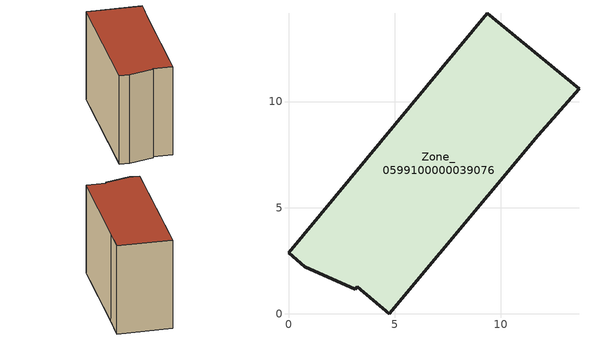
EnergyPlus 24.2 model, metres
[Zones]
Zone_0599100000039076
 floor ground (C_G): 3.14,1.16 0.78,2.22 0,2.87 9.38,14.16 13.7,10.61 11.78,8.42 4.76,0 3.23,1.27 z0
 wall outside (C_F): 13.7,10.61 9.38,14.16 0,2.87 0.78,2.22 3.14,1.16 3.23,1.27 4.76,0 11.78,8.42 13.7,10.61 z0:9.54
 roof outside (C_R): 0.78,2.22 3.14,1.16 3.23,1.27 4.76,0 11.78,8.42 13.7,10.61 9.38,14.16 0,2.87 z9.54
[BUILDING]
Pand.0599100000039076: North Axis=0; Terrain=City; Loads Convergence Tolerance Value=0.04; Temperature Convergence Tolerance Value=0.4; Solar Distribution=FullExterior; Maximum Number of Warmup Days=25; Minimum Number of Warmup Days=1
[Site:Location]
Rotterdam.The.Hague.AP_ZH_NLD Design_Conditions: Latitude=51.96; Longitude=4.45; Time Zone=1; Elevation=-4.5
[SITE:GROUNDTEMPERATURE:BUILDINGSURFACE]
18, 18, 18, 18, 18, 18, 18, 18, 18, 18, 18, 18
[MATERIAL] Thermal Absorptance=0.9; Solar Absorptance=0.7; Visible Absorptance=0.7
Name | Roughness | Thickness | Conductivity | Density | Specific Heat
G.TI.1946 | MediumSmooth | 0.15 | 1 | 540 | 1210
F.TI.1946 | Rough | 0.3 | 0.857143 | 1920 | 840
R.TI.1946 | MediumRough | 0.2 | 0.1 | 1500 | 1000
[CONSTRUCTION]
C_G: G.TI.1946
C_F: F.TI.1946
C_R: R.TI.1946
[ZONE]
Zone_0599100000039076: Type=1; Multiplier=1; Ceiling Height=Autocalculate; Volume=Autocalculate; Floor Area=autocalculate; Part of Total Floor Area=Yes
[ZONEINFILTRATION:DESIGNFLOWRATE]
Infil_Zone_0599100000039076: Zone or ZoneList or Space or SpaceList=Zone_0599100000039076; Schedule=AlwaysOn; Design Flow Rate Calculation Method=Flow/Area; Flow Rate per Floor Area=0.003; Constant Term Coefficient=1; Temperature Term Coefficient=0; Velocity Term Coefficient=0; Velocity Squared Term Coefficient=0
[HVACTEMPLATE:ZONE:IDEALLOADSAIRSYSTEM]
Zone_0599100000039076: Maximum Heating Supply Air Temperature=50; Minimum Cooling Supply Air Temperature=13; Maximum Heating Supply Air Humidity Ratio=0.0156; Minimum Cooling Supply Air Humidity Ratio=0.0077; Heating Limit=NoLimit; Cooling Limit=NoLimit; Dehumidification Control Type=ConstantSensibleHeatRatio; Cooling Sensible Heat Ratio=0.7; Dehumidification Setpoint=60; Humidification Control Type=None; Humidification Setpoint=30; Outdoor Air Method=None; Outdoor Air Flow Rate per Person=0.00944; Outdoor Air Flow Rate per Zone Floor Area=0; Outdoor Air Flow Rate per Zone=0; Demand Controlled Ventilation Type=None; Outdoor Air Economizer Type=NoEconomizer; Heat Recovery Type=None; Sensible Heat Recovery Effectiveness=0.7; Latent Heat Recovery Effectiveness=0.65
[ZONECONTROL:THERMOSTAT]
ThermostatControl_Zone_0599100000039076: Zone or ZoneList=Zone_0599100000039076; Control Type Schedule=DualSetpointControlType; Control 1=Thermostat_Zone_0599100000039076; Temperature Difference Between Cutout And Setpoint=0
[THERMOSTATSETPOINT:DUALSETPOINT]
Thermostat_Zone_0599100000039076: Heating Setpoint Temperature Schedule=HeatingSetpoint_Zone_0599100000039076; Cooling Setpoint Temperature Schedule=CoolingSetpoint_Zone_0599100000039076
[SCHEDULE:COMPACT]
HeatingSetpoint_Zone_0599100000039076: Through: 12/31, For: AllDays, Until: 24:00, 21
CoolingSetpoint_Zone_0599100000039076: Through: 12/31, For: AllDays, Until: 24:00, 24
DualSetpointControlType: Through: 12/31, For: AllDays, Until: 24:00, 4
AlwaysOn: Through: 12/31, For: AllDays, Until: 24:00, 1
